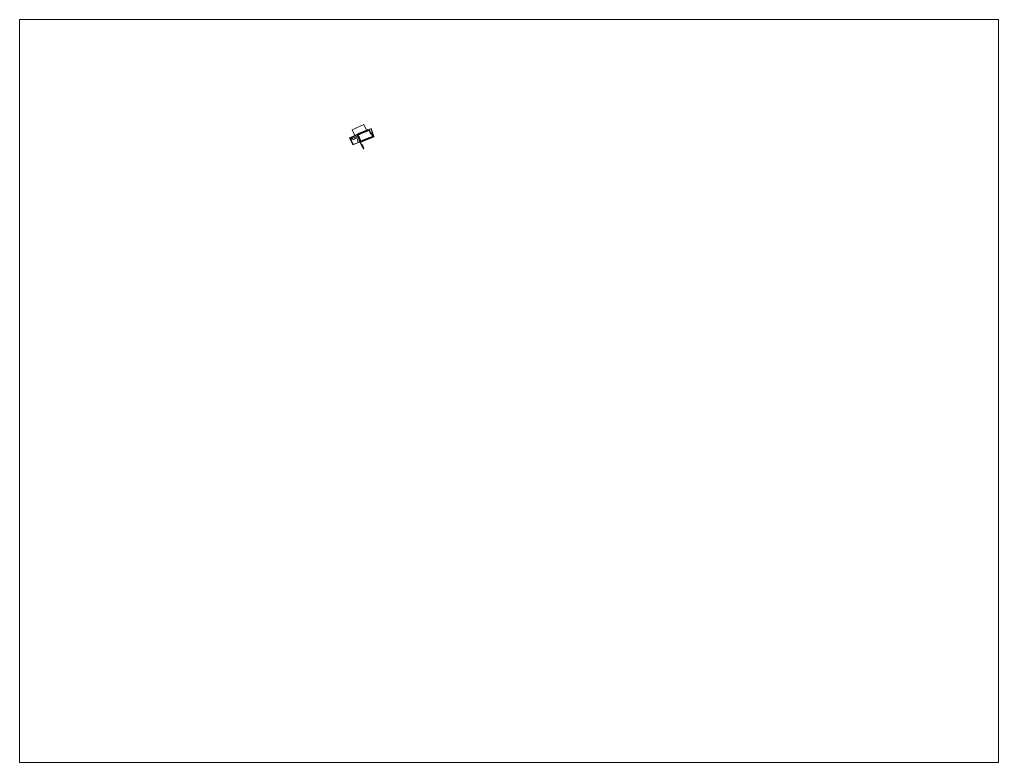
# Paper-space layout 'Layout2' of a CAD drawing. Header units: metres. Extents: x 26 to 231, y 20 to 176.
# The model-space entities are those that its viewports show. They can reach past a viewport. Long polylines and large blocks are cut down to what shows.
import ezdxf

# ---------------------------------------------------------------- set-up
doc = ezdxf.new("R2010")
doc.units = ezdxf.units.M
for name, color, linetype, lineweight in [('0_Pen_No__6', 5, 'Continuous', 0), ('bodrumi', 4, 'Continuous', 0), ('e0', 5, 'Continuous', 0), ('e1', 52, 'Continuous', 0), ('kati 1', 5, 'Continuous', 20), ('muri ri', 52, 'Continuous', 0), ('Parc-Baz', 7, 'Continuous', 0), ('projekti themel', 1, 'Continuous', 0)]:
    doc.layers.add(name, color=color, linetype=linetype, lineweight=lineweight)
for name, color, linetype, lineweight, true_color in [('e2', 7, 'Continuous', 0, 0xb97846), ('muri poshte', 7, 'Continuous', 0, 0xeb8014), ('perdhesa', 7, 'Continuous', 20, 0xa80f02), ('rampa', 7, 'Continuous', 0, 0x6c55aa)]:
    doc.layers.add(name, color=color, linetype=linetype, lineweight=lineweight, true_color=true_color)

msp = doc.modelspace()

# ---------------------------------------------------------------- linework, layer by layer
at = {"layer": '0_Pen_No__6', "color": 5, "linetype": 'Continuous', "lineweight": 35}
for centre in [(7514044.1, 4693357.4), (7514045.1, 4693357.8), (7514046, 4693358.2), (7514047, 4693358.6), (7514008.8, 4693343.5), (7514009.8, 4693343.9), (7514010.8, 4693344.3), (7514011.7, 4693344.7), (7514012.7, 4693345.1), (7514013.7, 4693345.5), (7514014.7, 4693345.9), (7514015.7, 4693346.2), (7514016.6, 4693346.6), (7514017.6, 4693347), (7514018.6, 4693347.4), (7514019.6, 4693347.8), (7514020.6, 4693348.2), (7514021.5, 4693348.5), (7514022.5, 4693348.9), (7514023.5, 4693349.3), (7514024.5, 4693349.7), (7514025.5, 4693350.1), (7514026.4, 4693350.5), (7514027.4, 4693350.9), (7514028.4, 4693351.2), (7514029.4, 4693351.6), (7514030.4, 4693352), (7514031.3, 4693352.4), (7514032.3, 4693352.8), (7514033.3, 4693353.2), (7514034.3, 4693353.5), (7514035.3, 4693353.9), (7514036.2, 4693354.3), (7514037.2, 4693354.7), (7514038.2, 4693355.1), (7514039.2, 4693355.5), (7514040.2, 4693355.9), (7514041.1, 4693356.2), (7514042.1, 4693356.6), (7514043.1, 4693357)]:
    msp.add_circle(centre, 0.3, dxfattribs=at)
at = {"layer": 'bodrumi', "flags": 128}
msp.add_lwpolyline([(7514011, 4693345.2), (7514045.3, 4693358.6), (7514042.7, 4693365.3), (7514042, 4693365.1), (7514041.3, 4693366.9), (7514039.5, 4693366.2), (7514035.6, 4693375.9), (7514008.6, 4693365.3), (7514008.7, 4693365), (7514003.9, 4693363.1), (7514005.8, 4693358.5), (7514006.7, 4693358.8), (7514011.8, 4693345.8), (7514010.9, 4693345.4)], close=True, dxfattribs=at)
at = {"layer": 'e0', "elevation": 614.8, "flags": 128}
msp.add_lwpolyline([(7514045.5, 4693358.5), (7514010.8, 4693344.5), (7514009.7, 4693345.3), (7514009.3, 4693346.8), (7514005.8, 4693353.9), (7514003.8, 4693357.5), (7514002.3, 4693359.7), (7514001.9, 4693360), (7514001, 4693363.4), (7514001.6, 4693363.7), (7514004.8, 4693365.2), (7514009.5, 4693367.4), (7514012.7, 4693368.5), (7514019, 4693370.7), (7514023.7, 4693372.5), (7514027.4, 4693374.1), (7514028, 4693373.9), (7514036.2, 4693377.2), (7514036.9, 4693376.9), (7514037.3, 4693375.4), (7514039.9, 4693367.8), (7514041.5, 4693368), (7514043.2, 4693364.5)], close=True, dxfattribs=at)
at = {"layer": 'e1'}
for points in [[(7514027.7, 4693374.8, 616.7), (7514014, 4693369.4, 616.9), (7514011, 4693368.6, 617.4), (7514010, 4693368.6, 617.4)], [(7514047.4, 4693358.5, 616.9), (7514047.2, 4693359, 617), (7514046.9, 4693359, 617), (7514046.5, 4693361.1, 616.9), (7514045.9, 4693362.7, 616.9), (7514044.3, 4693365.4, 616.8), (7514043.6, 4693366.2, 616.9), (7514042.7, 4693366.5, 616.9), (7514042.1, 4693368.4, 616.9), (7514041.5, 4693368.4, 616.8), (7514040.6, 4693368.4, 616.7), (7514040.3, 4693368.7, 616.7), (7514040.5, 4693369.7, 617.3), (7514036.7, 4693377.6, 616.9), (7514027.8, 4693374.9, 616.9), (7514027.3, 4693375.7, 616.9), (7514027.8, 4693375.7, 616.9)]]:
    msp.add_polyline3d(points, dxfattribs=at)
at = {"layer": 'e2'}
for points in [[(7514003.9, 4693341.5, 618.6), (7514003.3, 4693345.4, 618.4), (7514002.2, 4693350.1, 618.3), (7513999.4, 4693356.1, 618.3), (7513990, 4693349.5, 618.4), (7513987.8, 4693353, 618.4), (7513984.9, 4693351.7, 618.6), (7513982.4, 4693349.5, 618.5), (7513981.2, 4693351, 618.5), (7513979.9, 4693353.5, 618.6), (7513980, 4693354.5, 618.5), (7513982, 4693355.3, 618.5), (7513991.8, 4693360.4, 618.5)], [(7513991.8, 4693360.4, 618.5), (7513993, 4693361, 618.4), (7513995.2, 4693361.9, 618.3), (7513997.1, 4693362.6, 618.5), (7513998.7, 4693363.6, 618.2), (7513999.7, 4693364.2, 618.2), (7514010, 4693368.6, 617.4), (7514011.3, 4693369.2, 618.2)], [(7514047.3, 4693358.4, 618.6), (7514046.2, 4693357.9, 618.5), (7514021.7, 4693348.5, 618.4), (7514010, 4693343.8, 618.3), (7514008.3, 4693343.1, 618.3), (7514006.7, 4693342.6, 618.5)], [(7514009.8, 4693344.2, 618.3), (7514021.5, 4693348.9, 618.4), (7514046, 4693358.5, 618.5), (7514047.2, 4693358.9, 618.5)], [(7514007.7, 4693345.3, 618.5), (7514007.1, 4693348.8, 618), (7514004.6, 4693353.8, 618.4), (7514002.9, 4693356.8, 618.4), (7514002.7, 4693356.7, 618.3)], [(7514006.6, 4693343, 618.5), (7514009.8, 4693344.2, 618.3)]]:
    msp.add_polyline3d(points, dxfattribs=at)
at = {"layer": 'kati 1', "elevation": 622.8, "flags": 128}
msp.add_lwpolyline([(7514012.6, 4693334.7), (7514009.9, 4693340.5, -0.434621), (7514010.6, 4693343.4), (7514014.8, 4693345)], format="xyb", dxfattribs=at)
at = {"layer": 'kati 1', "flags": 128}
for points, elevation in [([(7514012.6, 4693334.7), (7514013.5, 4693335.1)], 622.8), ([(7514015.8, 4693329), (7514013.5, 4693335.1)], 622.8), ([(7514014.8, 4693345), (7514014.9, 4693344.7)], 622.8), ([(7514014.9, 4693344.7), (7514044.7, 4693356.3)], 623.1), ([(7514015.8, 4693329), (7514016.8, 4693329.3)], 622.8), ([(7514018.9, 4693322.8), (7514016.8, 4693329.3)], 622.8)]:
    msp.add_lwpolyline(points, dxfattribs=dict(at, elevation=elevation))
at = {"layer": 'muri poshte', "elevation": 618.3, "flags": 128}
msp.add_lwpolyline([(7514029.7, 4693377.5), (7514032, 4693378.9)], dxfattribs=at)
at = {"layer": 'muri poshte'}
for points in [[(7513989.8, 4693335.8, 618.8), (7514004.6, 4693341.6, 618.8), (7514048, 4693359.9, 618.2)], [(7514048, 4693359.9, 618.2), (7514049, 4693356.8, 616.7)], [(7513979.2, 4693354.5, 618.6), (7513985.6, 4693357.5, 618.4)]]:
    msp.add_polyline3d(points, dxfattribs=at)
at = {"layer": 'muri ri'}
msp.add_polyline3d([(7514027.8, 4693375.7, 616.9), (7514041.5, 4693381.3, 617.1), (7514044.6, 4693370.8, 616.9), (7514048.2, 4693358.8, 616.9)], dxfattribs=at)
at = {"layer": 'Parc-Baz'}
for points in [[(7513990.2, 4693335.9), (7513979.7, 4693354.9), (7513988, 4693358.7), (7514005, 4693366.7), (7514028.9, 4693376.5), (7514041.6, 4693381.8), (7514048.7, 4693358.9), (7513990.2, 4693335.9)], [(7513979.7, 4693354.9), (7513990.2, 4693335.9), (7513988.9, 4693335.4), (7513978.7, 4693354.3), (7513979.7, 4693354.9)]]:
    msp.add_lwpolyline(points, close=True, dxfattribs=at)
at = {"layer": 'perdhesa', "elevation": 618.9, "flags": 128}
msp.add_lwpolyline([(7514020, 4693393.9), (7513986.6, 4693378.1), (7513994.1, 4693362.2), (7514005.3, 4693367.4), (7514028.1, 4693376.8)], close=True, dxfattribs=at)
at = {"layer": 'perdhesa', "elevation": 619.3, "flags": 128}
msp.add_lwpolyline([(7514016.2, 4693334.8, -0.520817), (7514012.1, 4693343.2), (7514016.2, 4693344.8), (7514016.3, 4693344.7), (7514044.8, 4693355.9)], format="xyb", dxfattribs=at)
at = {"layer": 'perdhesa', "flags": 128}
msp.add_lwpolyline([(7514020.3, 4693324.4), (7514016.2, 4693334.8)], dxfattribs=at)
at = {"layer": 'projekti themel'}
msp.add_lwpolyline([(7514035.9, 4693376.6), (7514039.7, 4693366.8), (7514041.6, 4693367.5), (7514042.3, 4693365.7), (7514043, 4693366), (7514045.8, 4693358.8), (7514011, 4693345.2), (7514005.8, 4693358.5), (7514005.3, 4693358.3), (7514003.3, 4693363.4), (7514008.5, 4693365.5), (7514008.4, 4693365.8), (7514035.9, 4693376.6)], dxfattribs=at)
at = {"layer": 'rampa'}
for points in [[(7513982.5, 4693354.4, 618.4), (7513984.9, 4693355.7, 618.2), (7513995.6, 4693360.9, 616.6), (7514001, 4693363.4, 615.2)], [(7513986.5, 4693353.5, 618.2), (7513988, 4693354.1, 618.1), (7513998.2, 4693359.1, 616.2), (7514001.9, 4693360, 615.3)]]:
    msp.add_polyline3d(points, dxfattribs=at)

psp = doc.layouts.new('Layout2')

# ---------------------------------------------------------------- viewports
at = {"layer": 'muri poshte', "view_target_point": (7512398.37, 4693666.75)}
psp.add_viewport(center=(128.5, 97.5), size=(205.6, 156), view_center_point=(2038.93, -1038.88), view_height=2133.9333, dxfattribs=at)

doc.saveas('drawing.dxf')
